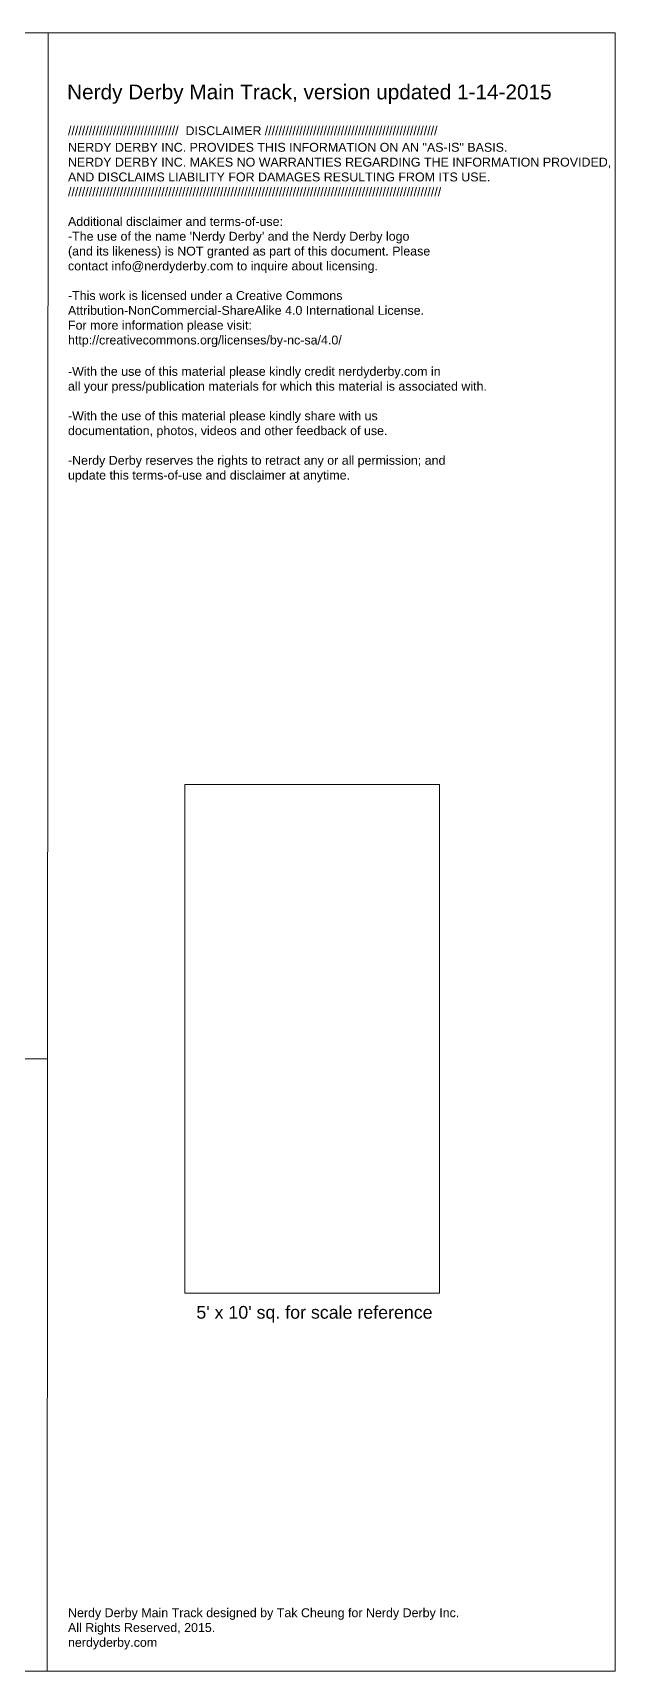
# Model space of a CAD drawing. Header units: millimetres. Extents: x 0 to 39105, y 0 to 9815.
# Drawn here: x 15621 to 19105, y 0 to 9815 of the extents above; entities that cross this region are included whole.
import ezdxf

# ---------------------------------------------------------------- set-up
doc = ezdxf.new("R2010")
doc.units = ezdxf.units.MM
doc.layers.add('notes', color=7, linetype='Continuous', lineweight=20)
doc.styles.add('Arial', font='arial.ttf')

msp = doc.modelspace()

# ---------------------------------------------------------------- linework, layer by layer
at = {"lineweight": 20}
msp.add_line((247.1, 3669.6), (15709.2, 3669.6), dxfattribs=at)
at = {"layer": 'notes', "lineweight": 20, "transparency": 33554687}
msp.add_line((15712.7, 9815.4), (15707.1, 0), dxfattribs=at)
at = {"layer": 'notes', "color": 7, "linetype": 'Continuous', "lineweight": 20, "transparency": 33554687, "flags": 128}
msp.add_lwpolyline([(0, 9815.4), (19105.2, 9815.4), (19105.2, 0), (0, 0)], close=True, dxfattribs=at)
at = {"layer": 'notes', "lineweight": 20, "transparency": 33554687}
msp.add_lwpolyline([(18054.6, 5312.6), (18054.6, 2264.6), (16530.6, 2264.6), (16530.6, 5312.6)], close=True, dxfattribs=at)

# ---------------------------------------------------------------- texts
at = {"layer": 'notes', "lineweight": 20, "transparency": 33554687, "style": 'Arial'}
for s, height, p in [('Nerdy Derby Main Track, version updated 1-14-2015', 88.9, (15826, 9416.4)), ('////////////////////////////////  DISCLAIMER', 53.282, (15831.2, 9202.1)), ('//////////////////////////////////////////////////', 53.282, (17008.3, 9202.2)), ('NERDY DERBY INC. PROVIDES THIS INFORMATION ON AN "AS-IS" BASIS.', 53.282, (15831.2, 9102.6)), ('NERDY DERBY INC. MAKES NO WARRANTIES REGARDING THE INFORMATION PROVIDED,', 53.282, (15831.2, 9013.8)), ('AND DISCLAIMS LIABILITY FOR DAMAGES RESULTING FROM ITS USE.', 53.282, (15831.2, 8925)), ('////////////////////////////////////////////////////////////////////////////////////////////////////////////', 53.2821, (15831.2, 8836.2)), ('Additional disclaimer and terms-of-use:', 53.282, (15831.2, 8658.5)), ("-The use of the name 'Nerdy Derby' and the Nerdy Derby logo", 53.282, (15831.2, 8569.7)), ('contact info@nerdyderby.com to inquire about licensing.', 53.282, (15831.2, 8392.1)), ('(and its likeness) is NOT granted as part of this document. Please', 53.282, (15831.2, 8480.9)), ('-This work is licensed under a Creative Commons', 53.282, (15831.2, 8214.5)), ('Attribution-NonCommercial-ShareAlike 4.0 International License.', 53.282, (15831.2, 8125.7)), ('For more information please visit:', 53.282, (15831.2, 8036.9)), ('http://creativecommons.org/licenses/by-nc-sa/4.0/', 53.282, (15831.2, 7948.1)), ('-With the use of this material please kindly credit nerdyderby.com in', 53.282, (15831.2, 7760.3)), ('all your press/publication materials for which this material is associated with.', 53.282, (15831.2, 7671.5)), ('documentation, photos, videos and other feedback of use.', 53.282, (15831.2, 7405.1)), ('-With the use of this material please kindly share with us', 53.282, (15831.2, 7493.9)), ('-Nerdy Derby reserves the rights to retract any or all permission; and', 53.282, (15831.2, 7227.5)), ('update this terms-of-use and disclaimer at anytime.', 53.282, (15831.2, 7138.7)), ("5' x 10' sq. for scale reference", 76.2, (16599.3, 2111.9)), ('Nerdy Derby Main Track designed by Tak Cheung for Nerdy Derby Inc.', 53.282, (15831.2, 323.8)), ('All Rights Reserved, 2015.', 53.282, (15831.2, 235)), ('nerdyderby.com', 53.282, (15831.2, 146.2))]:
    msp.add_text(s, height=height, dxfattribs=at).set_placement(p)

doc.saveas('drawing.dxf')
